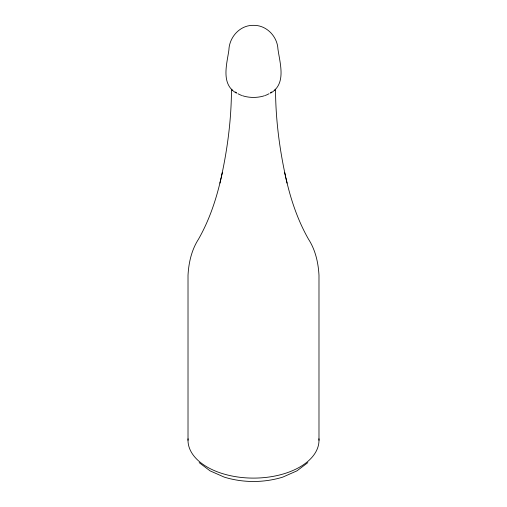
<?xml version="1.0" encoding="UTF-8"?>
<svg xmlns="http://www.w3.org/2000/svg" width="507" height="507" viewBox="0 0 507 507"><rect width="100%" height="100%" fill="white"/><g stroke="black" fill="none" stroke-linecap="round" stroke-linejoin="round"><path stroke-width="0.76" d="M231.465 89.194C231.401 118.803 227.599 148.323 221.274 177.222M219.93 183.122L222.37 172.405M221.071 178.103C216.299 199.371 209.29 220.266 198.459 239.253C191.576 249.919 188.68 262.772 188.015 275.32L188.015 440.298M270.649 93.111C286.651 83.87 279.953 63.641 277.931 48.983C277.329 36.358 266.416 25.02 253.5 25.35C240.115 24.982 229.303 37.024 228.898 49.971C226.863 64.332 220.634 84.156 236.351 93.111M307.831 462.625L296.975 470.838L282.779 477.119C263.786 482.943 243.214 482.943 224.221 477.119L210.025 470.838L199.169 462.625M274.502 90.214L275.048 89.802M231.953 89.802L232.498 90.214M285.929 178.103C290.701 199.371 297.71 220.266 308.541 239.253C315.424 249.919 318.32 262.772 318.985 275.32L318.985 440.298M284.63 172.405L287.07 183.122M285.726 177.222C279.401 148.323 275.599 118.803 275.535 89.194M318.935 438.783A65.485 37.81 0 0 1 253.5 478.107A65.485 37.81 0 0 1 188.065 438.783M271.562 91.989A22.042 12.726 0 0 1 270.383 92.876M269.084 93.694A22.042 12.726 0 0 1 265.224 95.468M264.521 95.715A22.042 12.726 0 0 1 242.479 95.715M241.776 95.468A22.042 12.726 0 0 1 237.916 93.694M236.617 92.876A22.042 12.726 0 0 1 235.438 91.989"/></g></svg>
